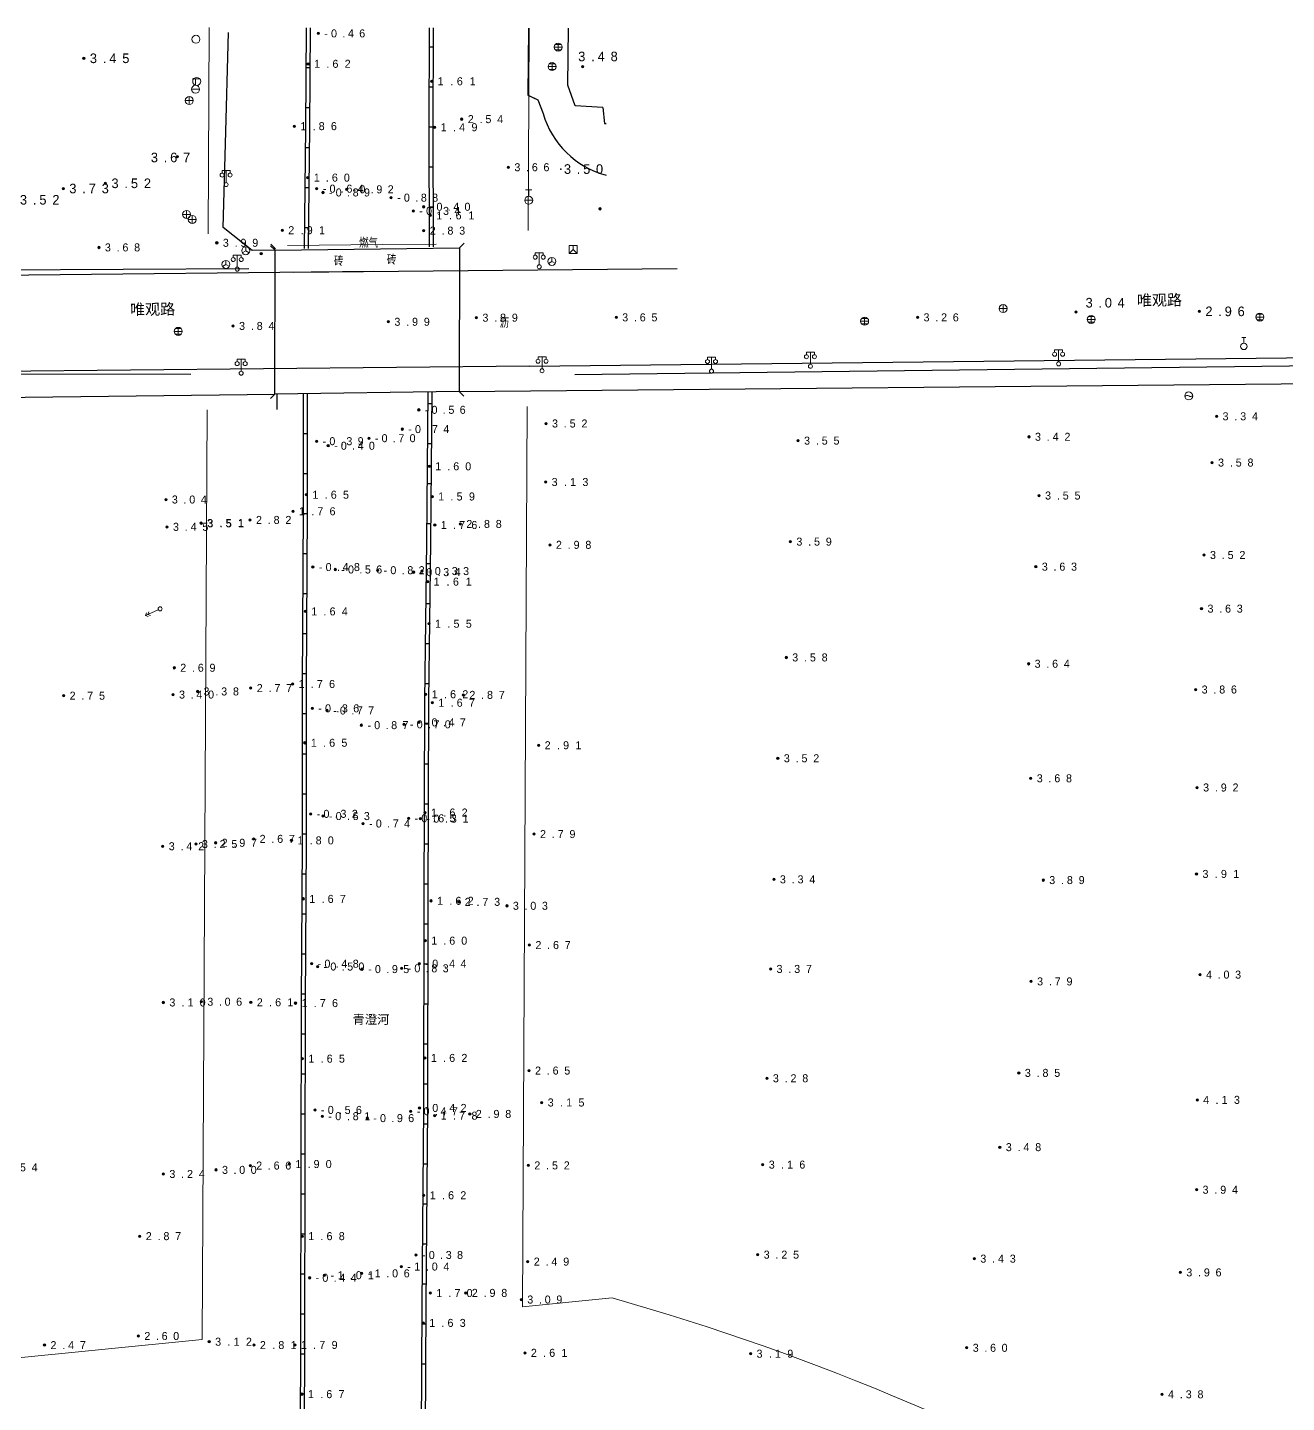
# Model space of a CAD drawing. Header units: metres. Extents: x 342272 to 345188, y 671156 to 672490.
# Drawn here: x 343962.3 to 344119.7, y 672317.5 to 672489.3 of the extents above; entities that cross this region are included whole.
import ezdxf

# ---------------------------------------------------------------- set-up
doc = ezdxf.new("R2010")
doc.units = ezdxf.units.M
doc.header["$LTSCALE"] = 0.5
doc.header["$MEASUREMENT"] = 0
doc.layers.add('00-地形', color=251, linetype='Continuous')
doc.layers.add('00-现状标高', color=2, linetype='Continuous', lineweight=0, plot=False)
doc.layers.add('地块线', color=7, linetype='Continuous', lineweight=0, plot=False)
doc.layers.add('公共设施纪念物', color=8, linetype='Continuous', lineweight=0)
doc.layers.add('通讯及其他管线设施', color=252, linetype='Continuous', lineweight=0)
doc.styles.add('MtXpl__1', font='')
doc.styles.add('中等线体3.5', font='simhei.ttf', dxfattribs={"height": 2.75})
doc.styles.add('正等线体2.0', font='MCS_Chinese1.shx', dxfattribs={"height": 2, "bigfont": 'MCS_Chinese1big.shx'})
doc.styles.add('正等线体2.4', font='MCS_Chinese1.shx', dxfattribs={"height": 2.4, "bigfont": 'MCS_Chinese1big.shx'})
doc.styles.add('细等线体2.5', font='MCS_Chinese1.shx', dxfattribs={"height": 2.5, "bigfont": 'MCS_Chinese1big.shx'})
doc.styles.get('MtXpl__1').set_extended_font_data('SimHei', italic=True)

# ---------------------------------------------------------------- blocks, each defined once
blk = doc.blocks.new('174201')
at = {"layer": '通讯及其他管线设施', "linetype": 'Continuous', "lineweight": 0}
for p, q in [((-1, 0), (1, 0)), ((-0.7, 0.7), (0.7, 0.7)), ((0, -1), (0, 1)), ((-0.7, -0.7), (0.7, -0.7))]:
    blk.add_line(p, q, dxfattribs=at)
blk.add_circle((0, 0), 1, dxfattribs=at)
blk = doc.blocks.new('174601')
at = {"layer": '通讯及其他管线设施', "lineweight": 0}
for q in [(-0.87, -0.5), (0, 1), (0.87, -0.5)]:
    blk.add_line((0, 0), q, dxfattribs=at)
blk.add_circle((0, 0), 1, dxfattribs=at)
blk = doc.blocks.new('155210')
at = {"layer": '公共设施纪念物', "linetype": 'Continuous', "lineweight": 0}
for p, q in [((-1, 2.9), (-1, 3.5)), ((-1, 3.5), (1, 3.5)), ((0, 0.5), (0, 3.5)), ((1, 3.5), (1, 2.9))]:
    blk.add_line(p, q, dxfattribs=at)
for centre in [(-1, 2.4), (0, 0), (1, 2.4)]:
    blk.add_circle(centre, 0.5, dxfattribs=at)
blk = doc.blocks.new('174200')
at = {"layer": '通讯及其他管线设施', "lineweight": 0}
for p, q in [((-1, 0), (1, 0)), ((0, 1), (0, -1))]:
    blk.add_line(p, q, dxfattribs=at)
blk.add_circle((0, 0), 1, dxfattribs=at)
blk = doc.blocks.new('174602')
at = {"layer": '通讯及其他管线设施', "lineweight": 0}
for p, q in [((-1, 1), (-1, -1)), ((1, 1), (-1, 1)), ((-1, -1), (0, 0)), ((0, 0), (0, 1)), ((0, 0), (1, -1)), ((1, -1), (1, 1)), ((-1, -1), (1, -1))]:
    blk.add_line(p, q, dxfattribs=at)
blk = doc.blocks.new('155210_1')
at = {"layer": '公共设施纪念物', "lineweight": 0}
for p, q in [((-1, 2.9), (-1, 3.5)), ((-1, 3.5), (1, 3.5)), ((0, 0.5), (0, 3.5)), ((1, 3.5), (1, 2.9))]:
    blk.add_line(p, q, dxfattribs=at)
for centre in [(-1, 2.4), (0, 0), (1, 2.4)]:
    blk.add_circle(centre, 0.5, dxfattribs=at)
blk = doc.blocks.new('175200')
at = {"layer": '通讯及其他管线设施', "lineweight": 0}
for p, q in [((-1, 0), (1, 0)), ((-0.8, 2.6), (0.8, 2.6)), ((0, 1), (0, 2.6))]:
    blk.add_line(p, q, dxfattribs=at)
blk.add_circle((0, 0), 1, dxfattribs=at)
blk = doc.blocks.new('174900')
at = {"layer": '通讯及其他管线设施', "lineweight": 0}
blk.add_circle((0, 0), 1, dxfattribs=at)
blk = doc.blocks.new('174400')
at = {"layer": '通讯及其他管线设施', "lineweight": 0}
blk.add_circle((0, 0), 1, dxfattribs=at)
for centre, start, end in [((-0.43, -0.55), 52.0967, 144.3058), ((0.43, 0.55), 232.0967, 324.3058)]:
    blk.add_arc(centre, 0.694, start, end, dxfattribs=at)
blk = doc.blocks.new('175300')
at = {"layer": '通讯及其他管线设施', "lineweight": 0}
for p, q in [((-0.5, 2.2), (0.5, 2.2)), ((0, 0.8), (0, 2.2))]:
    blk.add_line(p, q, dxfattribs=at)
blk.add_circle((0, 0), 0.8, dxfattribs=at)
blk = doc.blocks.new('213400_1')
at = {"layer": '00-现状标高', "linetype": 'Continuous', "lineweight": 0}
h = blk.add_hatch(color=256, dxfattribs=at)
edge = h.paths.add_edge_path()
edge.add_arc((0, 0), 0.3, 0, 360)
blk.add_circle((0, 0), 0.3, dxfattribs=at)

msp = doc.modelspace()

# ---------------------------------------------------------------- linework, layer by layer
at = {"layer": '00-地形', "lineweight": -3}
for p, q in [((343997.17, 672489.23), (343997.09, 672476.76)), ((343997.67, 672489.23), (343997.59, 672476.76)), ((344012.53, 672476.55), (344012.57, 672489.21)), ((344013.03, 672476.55), (344013.07, 672489.2)), ((343987.08, 672474.74), (343987.45, 672488.65)), ((344024.95, 672489.18), (344024.88, 672480.81)), ((344029.88, 672482.07), (344029.95, 672489.17)), ((344012.56, 672486.86), (344013.06, 672486.85)), ((343997.64, 672484.23), (343997.14, 672484.23)), ((344012.54, 672481.86), (344013.04, 672481.85)), ((344024.88, 672480.81), (344026.11, 672480.21)), ((344025, 672480.75), (344026.11, 672480.21)), ((344030.78, 672479.46), (344029.88, 672482.07)), ((343997.6, 672479.23), (343997.1, 672479.23)), ((344026.11, 672480.21), (344026.77, 672478.49)), ((344034.26, 672479.26), (344030.78, 672479.46)), ((344034.26, 672479.26), (344034.46, 672477.25)), ((344034.46, 672477.25), (344034.67, 672477.25)), ((343997.09, 672476.76), (343996.91, 672461.65)), ((343997.59, 672476.76), (343997.41, 672461.64)), ((344012.53, 672476.85), (344013.03, 672476.85)), ((344012.56, 672461.85), (344012.53, 672476.55)), ((344013.06, 672461.85), (344013.03, 672476.55)), ((343986.8, 672464.25), (343987.08, 672474.74)), ((343997.56, 672474.23), (343997.06, 672474.23)), ((344012.54, 672471.85), (344013.04, 672471.85)), ((343997.5, 672469.23), (343997, 672469.23)), ((344012.55, 672466.85), (344013.05, 672466.85)), ((343990.41, 672461.4), (343986.8, 672464.25)), ((343997.44, 672464.23), (343996.94, 672464.23)), ((343993.29, 672461.42), (343992.72, 672461.98)), ((343993.33, 672461.61), (343992.75, 672462.17)), ((343993.29, 672461.42), (344016.33, 672461.73)), ((344016.33, 672461.73), (344016.3, 672443.77)), ((344016.33, 672461.73), (344016.89, 672462.31)), ((343993.29, 672461.42), (343990.41, 672461.4)), ((343993.26, 672443.46), (343993.29, 672461.42)), ((344005.61, 672458.75), (343936.16, 672458.05)), ((343938.31, 672458.89), (343989.98, 672459.13)), ((344043.54, 672459.11), (343995.61, 672458.65)), ((344025.07, 672446.92), (344178.57, 672448.66)), ((344025.07, 672446.92), (343831.15, 672445.01)), ((344030.73, 672445.88), (344179.94, 672447.72)), ((343942.49, 672446), (343982.73, 672445.93)), ((344016.3, 672443.77), (344180.11, 672445.28)), ((343909.62, 672442.42), (343993.26, 672443.46)), ((343993.26, 672443.46), (343992.7, 672442.88)), ((344016.3, 672443.77), (343993.26, 672443.46)), ((343993.49, 672443.44), (343993.48, 672441.52)), ((343996.8, 672443.48), (343996.79, 672428.98)), ((343997.3, 672443.48), (343997.29, 672428.98)), ((344012.23, 672425), (344012.41, 672443.69)), ((344012.73, 672424.99), (344012.91, 672443.68)), ((344016.3, 672443.77), (344016.87, 672443.21)), ((344012.4, 672442.27), (344012.9, 672442.27)), ((343997.3, 672438.48), (343996.8, 672438.48)), ((344012.35, 672437.27), (344012.85, 672437.27)), ((343997.29, 672433.48), (343996.79, 672433.48)), ((344012.3, 672432.27), (344012.8, 672432.27)), ((343996.79, 672428.98), (343996.67, 672407.06)), ((343997.29, 672428.48), (343996.79, 672428.48)), ((343997.29, 672428.98), (343997.17, 672407.06)), ((344012.25, 672427.27), (344012.75, 672427.27)), ((344011.99, 672405.18), (344012.23, 672425)), ((344012.49, 672405.18), (344012.73, 672424.99)), ((343997.26, 672423.48), (343996.76, 672423.48)), ((344012.2, 672422.27), (344012.7, 672422.27)), ((343997.24, 672418.48), (343996.74, 672418.48)), ((344012.14, 672417.27), (344012.64, 672417.27)), ((343997.21, 672413.48), (343996.71, 672413.48)), ((344012.08, 672412.27), (344012.58, 672412.27)), ((343997.18, 672408.48), (343996.68, 672408.48)), ((343996.67, 672407.06), (343996.67, 672387.4)), ((343997.17, 672407.06), (343997.17, 672387.4)), ((344012.02, 672407.27), (344012.52, 672407.27)), ((344011.91, 672379.94), (344011.99, 672405.18)), ((344012.41, 672379.94), (344012.49, 672405.18)), ((343997.17, 672403.48), (343996.67, 672403.48)), ((344011.98, 672402.27), (344012.48, 672402.27)), ((343997.17, 672398.48), (343996.67, 672398.48)), ((344011.97, 672397.27), (344012.47, 672397.27)), ((343997.17, 672393.48), (343996.67, 672393.48)), ((344011.95, 672392.27), (344012.45, 672392.27)), ((343997.17, 672388.48), (343996.67, 672388.48)), ((343996.67, 672387.4), (343996.53, 672367.44)), ((343997.17, 672387.4), (343997.03, 672367.44)), ((344011.93, 672387.27), (344012.43, 672387.27)), ((343997.14, 672383.48), (343996.64, 672383.48)), ((344011.92, 672382.27), (344012.42, 672382.27)), ((344011.86, 672354.22), (344011.91, 672379.94)), ((344012.36, 672354.22), (344012.41, 672379.94)), ((343997.11, 672378.48), (343996.61, 672378.48)), ((344011.91, 672377.27), (344012.41, 672377.27)), ((343997.07, 672373.48), (343996.57, 672373.48)), ((344011.9, 672372.27), (344012.4, 672372.27)), ((343996.53, 672367.44), (343996.49, 672347.17)), ((343997.04, 672368.48), (343996.54, 672368.48)), ((343997.03, 672367.44), (343996.99, 672347.17)), ((344011.89, 672367.27), (344012.39, 672367.27)), ((343997.02, 672363.48), (343996.52, 672363.48)), ((344011.88, 672362.27), (344012.38, 672362.27)), ((343997.01, 672358.48), (343996.51, 672358.48)), ((344011.87, 672357.27), (344012.37, 672357.27)), ((343997, 672353.48), (343996.5, 672353.48)), ((344011.66, 672329.63), (344011.86, 672354.22)), ((344012.16, 672329.63), (344012.36, 672354.22)), ((344011.85, 672352.27), (344012.35, 672352.27)), ((343996.99, 672348.48), (343996.49, 672348.48)), ((343996.49, 672347.17), (343996.47, 672325.13)), ((343996.99, 672347.17), (343996.97, 672325.13)), ((344011.81, 672347.27), (344012.31, 672347.27)), ((343996.99, 672343.48), (343996.49, 672343.48)), ((344011.77, 672342.27), (344012.27, 672342.27)), ((343996.98, 672338.48), (343996.48, 672338.48)), ((344011.73, 672337.27), (344012.23, 672337.27)), ((343996.98, 672333.48), (343996.48, 672333.48)), ((344011.69, 672332.27), (344012.19, 672332.27)), ((344011.52, 672304.26), (344011.66, 672329.63)), ((344012.02, 672304.26), (344012.16, 672329.63)), ((343996.97, 672328.48), (343996.47, 672328.48)), ((344011.65, 672327.27), (344012.15, 672327.27)), ((343996.47, 672325.13), (343996.38, 672303.6)), ((343996.97, 672325.13), (343996.88, 672303.6)), ((343996.96, 672323.48), (343996.46, 672323.48)), ((344011.62, 672322.27), (344012.12, 672322.27)), ((343996.94, 672318.48), (343996.44, 672318.48))]:
    msp.add_line(p, q, dxfattribs=at)
msp.add_arc((344037.62, 672481.72), 11.32, 196.558, 254.8102, dxfattribs=at)
msp.add_point((344029, 672471.56), dxfattribs=at)
at = {"layer": '地块线', "lineweight": 0}
for p, q in [((343984.9, 672463.48), (343985.04, 672489.26)), ((344024.91, 672463.91), (344025.04, 672489.18)), ((343984.17, 672325.34), (343984.79, 672441.47)), ((344024.19, 672329.39), (344024.79, 672441.91)), ((344035.41, 672330.52), (344024.19, 672329.39)), ((343984.17, 672325.34), (343925.56, 672319.42))]:
    msp.add_line(p, q, dxfattribs=at)
msp.add_arc((343950.3, 672030.25), 312.1, 59.6297, 74.174, dxfattribs=at)
at = {"layer": '通讯及其他管线设施', "lineweight": 0}
for p, q in [((344024.58, 672468.98), (344024.94, 672468.97)), ((344024.94, 672468.97), (344025.38, 672468.97)), ((344024.98, 672468.17), (344024.98, 672468.97)), ((344024.48, 672467.68), (344024.93, 672467.67)), ((344024.93, 672467.67), (344025.48, 672467.67)), ((343978.68, 672416.51), (343977.08, 672415.8)), ((343977.08, 672415.8), (343977.21, 672416.13)), ((343977.41, 672415.67), (343977.08, 672415.8)), ((343977.36, 672415.92), (343977.49, 672416.25)), ((343977.7, 672415.8), (343977.36, 672415.92))]:
    msp.add_line(p, q, dxfattribs=at)
for points in [[(343994.82, 672462.03), (344006.7, 672462.14)], [(344006.7, 672462.14), (344013.43, 672462.2)]]:
    msp.add_lwpolyline(points, dxfattribs=at)
for centre, radius in [((344024.98, 672467.67), 0.5), ((343978.91, 672416.62), 0.25)]:
    msp.add_circle(centre, radius, dxfattribs=at)

# ---------------------------------------------------------------- block references
at = {"layer": '00-现状标高', "lineweight": 0, "xscale": 0.5, "yscale": 0.5, "zscale": 0.5}
for p in [(343998.68, 672488.52), (343969.38, 672485.4), (343997.41, 672484.71), (344031.72, 672484.35), (344012.84, 672482.53), (344016.61, 672477.8), (343995.69, 672476.92), (344013.23, 672476.79), (343981.05, 672473.1), (343997.37, 672470.49), (344022.44, 672471.79), (343966.81, 672469.13), (343972.08, 672469.78), (343998.49, 672469.11), (343999.26, 672468.64), (344002.22, 672469.03), (344007.78, 672467.99), (344011.86, 672466.85), (344010.55, 672466.33), (344012.68, 672465.77), (344033.89, 672466.6), (343994.18, 672463.92), (344011.86, 672463.87), (343971.26, 672461.77), (343986, 672462.35), (343991.54, 672461), (344018.44, 672452.99), (344035.91, 672453.03), (344073.57, 672453.03), (344093.36, 672453.71), (344108.79, 672453.78), (343988.03, 672451.96), (344007.44, 672452.49), (344011.24, 672441.48), (344027.14, 672439.77), (344110.94, 672440.67), (343998.47, 672437.56), (344005, 672437.93), (344009.17, 672439.07), (344058.64, 672437.63), (344087.5, 672438.11), (343999.91, 672436.99), (344012.54, 672434.42), (344110.38, 672434.89), (344027.09, 672432.46), (343997.2, 672430.87), (344012.91, 672430.65), (344088.76, 672430.77), (343979.63, 672430.27), (343984.03, 672427.35), (343984.07, 672427.3), (343990.14, 672427.72), (343995.52, 672428.8), (344016.43, 672427.23), (343979.77, 672426.86), (344013.24, 672427.09), (344027.63, 672424.61), (344057.68, 672425.01), (344109.37, 672423.34), (343998, 672421.83), (344000.8, 672421.53), (344006.09, 672421.44), (344010.58, 672421.2), (344011.64, 672421.34), (344088.35, 672421.88), (344012.35, 672420.01), (343997.05, 672416.29), (344109.06, 672416.64), (344012.52, 672414.75), (344057.16, 672410.54), (343980.68, 672409.25), (344087.45, 672409.75), (343990.24, 672406.72), (343995.46, 672407.22), (343966.85, 672405.76), (343980.53, 672405.9), (343983.59, 672406.29), (344012.11, 672405.94), (344012.94, 672404.88), (344016.81, 672405.86), (344108.33, 672406.53), (343997.93, 672404.19), (343999.78, 672403.92), (344004.07, 672402.08), (344009.39, 672402.18), (344011.24, 672402.43), (343997, 672399.88), (344026.22, 672399.57), (344056.11, 672397.94), (344087.72, 672395.44), (344108.51, 672394.29), (344012.03, 672391.16), (343997.73, 672391), (343999.26, 672390.72), (344004.27, 672389.79), (344009.96, 672390.44), (344011.44, 672390.4), (343990.6, 672387.87), (343995.33, 672387.68), (344025.64, 672388.47), (343979.24, 672386.95), (343983.39, 672387.22), (343985.85, 672387.38), (344055.62, 672382.81), (344089.28, 672382.72), (344108.43, 672383.49), (343996.81, 672380.38), (344012.78, 672380.13), (344016.23, 672380), (344022.25, 672379.51), (344012.04, 672375.15), (344025.07, 672374.6), (343997.85, 672372.28), (344011.32, 672372.28), (343998.6, 672371.92), (344004.16, 672371.6), (344009.09, 672371.7), (344055.2, 672371.62), (344108.88, 672370.91), (344087.76, 672370.06), (343979.32, 672367.43), (343984.06, 672367.52), (343990.25, 672367.45), (343995.83, 672367.35), (343996.69, 672360.42), (344012, 672360.5), (344025.02, 672358.93), (344086.23, 672358.63), (344054.74, 672357.96), (344108.52, 672355.26), (343998.27, 672354), (344010.24, 672353.84), (344011.33, 672354.25), (344017.62, 672353.5), (344026.6, 672354.93), (343999.17, 672353.22), (344004.8, 672352.98), (344013.23, 672353.28), (344083.85, 672349.35), (343985.9, 672346.52), (343990.17, 672347.05), (343995.07, 672347.24), (344024.93, 672347.07), (344054.23, 672347.17), (343979.32, 672346), (344011.86, 672343.34), (344108.44, 672344.03), (343976.37, 672338.23), (343996.67, 672338.23), (344009.05, 672334.43), (344010.89, 672335.88), (344024.86, 672335.05), (344053.59, 672335.92), (344080.67, 672335.43), (343997.59, 672333.03), (343999.45, 672333.35), (344004.11, 672333.58), (344106.41, 672333.7), (344012.68, 672331.12), (344017.12, 672331.14), (344024.05, 672330.31), (344011.79, 672327.39), (343964.46, 672324.62), (343976.19, 672325.75), (343985.04, 672325.04), (343990.63, 672324.62), (343995.75, 672324.64), (344079.72, 672324.29), (344024.5, 672323.65), (344052.7, 672323.54), (343996.64, 672318.49), (344104.13, 672318.47)]:
    msp.add_blockref('213400_1', p, dxfattribs=at)
at = {"layer": '公共设施纪念物', "lineweight": 0, "xscale": 0.5, "yscale": 0.5, "zscale": 0.5}
for name, p in [('155210_1', (343987.16, 672469.62)), ('155210', (343988.55, 672459.06)), ('155210', (344026.29, 672459.36)), ('155210', (344026.64, 672446.36)), ('155210', (344047.82, 672446.32)), ('155210', (344060.19, 672446.92)), ('155210', (344091.2, 672447.23)), ('155210', (343989.04, 672446.06))]:
    msp.add_blockref(name, p, dxfattribs=at)
at = {"layer": '通讯及其他管线设施', "lineweight": 0, "xscale": 0.5, "yscale": 0.5, "zscale": 0.5}
for name, p in [('174900', (343983.39, 672487.78)), ('174201', (344028.66, 672486.8)), ('174201', (344027.9, 672484.37)), ('175200', (343983.34, 672481.54)), ('174900', (343983.48, 672482.52)), ('174200', (343982.56, 672480.13)), ('174200', (343982.22, 672465.9)), ('174200', (343982.93, 672465.27)), ('174601', (343989.61, 672461.36)), ('174602', (344030.54, 672461.53)), ('174601', (343987.14, 672459.65)), ('174601', (344027.87, 672460.03)), ('174200', (344084.27, 672454.14)), ('174201', (344095.27, 672452.78)), ('174201', (344116.35, 672453.08)), ('174201', (343981.18, 672451.29)), ('174201', (344066.96, 672452.56)), ('175300', (344114.35, 672449.41)), ('174400', (344107.46, 672443.22))]:
    msp.add_blockref(name, p, dxfattribs=at)

# ---------------------------------------------------------------- texts
at = {"layer": '00-地形', "lineweight": -3, "style": '细等线体2.5'}
for s, p in [('燃气', (344003.78, 672461.74)), ('砖', (344000.63, 672459.45)), ('砖', (344007.25, 672459.62)), ('沥', (344021.33, 672451.72))]:
    msp.add_text(s, height=1.25, dxfattribs=at).set_placement(p)
at = {"layer": '00-地形', "lineweight": -3, "style": '中等线体3.5'}
for p in [(343975.17, 672453.33), (344101, 672454.47)]:
    msp.add_text('唯观路', height=1.375, rotation=0.73, dxfattribs=at).set_placement(p)
at = {"layer": '00-地形', "lineweight": -3, "style": 'MtXpl__1', "oblique": 345}
msp.add_text('青澄河', height=1.125, rotation=359.8, dxfattribs=at).set_placement((344002.96, 672364.77))
at = {"layer": '00-现状标高', "lineweight": 0, "attachment_point": 4, "line_spacing_factor": 0.722892}
for s, insert, char_height, style in [('\\T1.893;-0.46', (343999.43, 672488.51), 1, '正等线体2.0'), ('\\T1.816;3.45', (343970.13, 672485.4), 1.2, '正等线体2.4'), ('\\T1.816;3.48', (344031.16, 672485.63), 1.2, '正等线体2.4'), ('\\T2.053;1.62', (343998.16, 672484.71), 1, '正等线体2.0'), ('\\T2.157;1.61', (344013.59, 672482.53), 1, '正等线体2.0'), ('\\T2.053;1.86', (343996.44, 672476.92), 1, '正等线体2.0'), ('\\T2.069;1.49', (344013.98, 672476.79), 1, '正等线体2.0'), ('\\T1.979;2.54', (344017.36, 672477.8), 1, '正等线体2.0'), ('\\T1.805;3.67', (343977.75, 672473.01), 1.2, '正等线体2.4'), ('\\T1.952;3.66', (344023.19, 672471.79), 1, '正等线体2.0'), ('\\T1.816;3.52', (343972.83, 672469.78), 1.2, '正等线体2.4'), ('\\T2.022;1.60', (343998.12, 672470.49), 1, '正等线体2.0'), ('\\T1.816;3.73', (343967.56, 672469.13), 1.2, '正等线体2.4'), ('\\T1.893;-0.64', (343999.24, 672469.11), 1, '正等线体2.0'), ('\\T1.902;-0.89', (344000.01, 672468.64), 1, '正等线体2.0'), ('\\T1.902;-0.92', (344002.97, 672469.03), 1, '正等线体2.0'), ('\\T1.816;3.52', (343961.39, 672467.72), 1.2, '正等线体2.4'), ('\\T1.902;-0.88', (344008.53, 672467.99), 1, '正等线体2.0'), ('\\T1.884;-0.40', (344012.61, 672466.85), 1, '正等线体2.0'), ('\\T1.902;-0.34', (344011.3, 672466.33), 1, '正等线体2.0'), ('\\T2.157;1.61', (344013.43, 672465.77), 1, '正等线体2.0'), ('\\T2.069;2.91', (343994.93, 672463.92), 1, '正等线体2.0'), ('\\T1.979;2.83', (344012.61, 672463.87), 1, '正等线体2.0'), ('\\T1.966;3.68', (343972.01, 672461.77), 1, '正等线体2.0'), ('\\T1.979;3.99', (343986.75, 672462.35), 1, '正等线体2.0'), ('\\T1.794;3.04', (344094.57, 672454.86), 1.2, '正等线体2.4'), ('\\T1.979;3.89', (344019.19, 672452.99), 1, '正等线体2.0'), ('\\T1.966;3.65', (344036.66, 672453.03), 1, '正等线体2.0'), ('\\T1.966;3.26', (344074.32, 672453.03), 1, '正等线体2.0'), ('\\T1.805;2.96', (344109.54, 672453.78), 1.2, '正等线体2.4'), ('\\T1.979;3.84', (343988.78, 672451.96), 1, '正等线体2.0'), ('\\T1.979;3.99', (344008.19, 672452.48), 1, '正等线体2.0'), ('\\T1.893;-0.56', (344011.99, 672441.48), 1, '正等线体2.0'), ('\\T1.979;3.34', (344111.69, 672440.67), 1, '正等线体2.0'), ('\\T1.902;-0.74', (344009.92, 672439.07), 1, '正等线体2.0'), ('\\T1.979;3.52', (344027.89, 672439.77), 1, '正等线体2.0'), ('\\T1.902;-0.39', (343999.22, 672437.56), 1, '正等线体2.0'), ('\\T1.884;-0.70', (344005.75, 672437.93), 1, '正等线体2.0'), ('\\T1.979;3.55', (344059.39, 672437.63), 1, '正等线体2.0'), ('\\T1.979;3.42', (344088.25, 672438.11), 1, '正等线体2.0'), ('\\T1.884;-0.40', (344000.66, 672436.99), 1, '正等线体2.0'), ('\\T2.022;1.60', (344013.29, 672434.42), 1, '正等线体2.0'), ('\\T1.979;3.58', (344111.13, 672434.89), 1, '正等线体2.0'), ('\\T2.069;3.13', (344027.84, 672432.46), 1, '正等线体2.0'), ('\\T1.952;3.04', (343980.38, 672430.27), 1, '正等线体2.0'), ('\\T2.053;1.65', (343997.95, 672430.87), 1, '正等线体2.0'), ('\\T2.069;1.59', (344013.66, 672430.65), 1, '正等线体2.0'), ('\\T1.979;3.55', (344089.51, 672430.77), 1, '正等线体2.0'), ('\\T2.053;1.76', (343996.27, 672428.8), 1, '正等线体2.0'), ('\\T1.979;3.45', (343980.52, 672426.86), 1, '正等线体2.0'), ('\\T2.069;3.51', (343984.78, 672427.34), 1, '正等线体2.0'), ('\\T2.069;3.51', (343984.82, 672427.29), 1, '正等线体2.0'), ('\\T1.979;2.82', (343990.89, 672427.72), 1, '正等线体2.0'), ('\\T2.053;1.76', (344013.99, 672427.09), 1, '正等线体2.0'), ('\\T1.979;2.88', (344017.18, 672427.22), 1, '正等线体2.0'), ('\\T1.979;2.98', (344028.38, 672424.61), 1, '正等线体2.0'), ('\\T1.979;3.59', (344058.43, 672425.01), 1, '正等线体2.0'), ('\\T1.902;-0.48', (343998.75, 672421.83), 1, '正等线体2.0'), ('\\T1.966;3.63', (344089.1, 672421.88), 1, '正等线体2.0'), ('\\T1.979;3.52', (344110.12, 672423.34), 1, '正等线体2.0'), ('\\T1.893;-0.56', (344001.55, 672421.53), 1, '正等线体2.0'), ('\\T1.902;-0.82', (344006.84, 672421.44), 1, '正等线体2.0'), ('\\T1.902;-0.34', (344011.33, 672421.2), 1, '正等线体2.0'), ('\\T1.902;-0.33', (344012.39, 672421.33), 1, '正等线体2.0'), ('\\T2.157;1.61', (344013.1, 672420.01), 1, '正等线体2.0'), ('\\T1.966;3.63', (344109.81, 672416.64), 1, '正等线体2.0'), ('\\T2.053;1.64', (343997.8, 672416.29), 1, '正等线体2.0'), ('\\T2.069;1.55', (344013.27, 672414.75), 1, '正等线体2.0'), ('\\T1.979;3.58', (344057.91, 672410.54), 1, '正等线体2.0'), ('\\T1.966;3.64', (344088.2, 672409.75), 1, '正等线体2.0'), ('\\T1.966;2.69', (343981.43, 672409.25), 1, '正等线体2.0'), ('\\T1.979;3.38', (343984.34, 672406.29), 1, '正等线体2.0'), ('\\T1.979;2.77', (343990.99, 672406.72), 1, '正等线体2.0'), ('\\T2.053;1.76', (343996.21, 672407.22), 1, '正等线体2.0'), ('\\T1.966;3.86', (344109.08, 672406.53), 1, '正等线体2.0'), ('\\T1.979;2.75', (343967.6, 672405.76), 1, '正等线体2.0'), ('\\T1.952;3.40', (343981.28, 672405.9), 1, '正等线体2.0'), ('\\T2.053;1.62', (344012.86, 672405.94), 1, '正等线体2.0'), ('\\T2.053;1.67', (344013.69, 672404.88), 1, '正等线体2.0'), ('\\T1.979;2.87', (344017.56, 672405.86), 1, '正等线体2.0'), ('\\T1.893;-0.36', (343998.68, 672404.18), 1, '正等线体2.0'), ('\\T1.902;-0.77', (344000.53, 672403.91), 1, '正等线体2.0'), ('\\T1.902;-0.87', (344004.82, 672402.08), 1, '正等线体2.0'), ('\\T1.884;-0.70', (344010.14, 672402.18), 1, '正等线体2.0'), ('\\T1.902;-0.47', (344011.99, 672402.43), 1, '正等线体2.0'), ('\\T2.053;1.65', (343997.75, 672399.88), 1, '正等线体2.0'), ('\\T2.069;2.91', (344026.97, 672399.57), 1, '正等线体2.0'), ('\\T1.979;3.52', (344056.86, 672397.94), 1, '正等线体2.0'), ('\\T1.966;3.68', (344088.47, 672395.44), 1, '正等线体2.0'), ('\\T1.979;3.92', (344109.26, 672394.29), 1, '正等线体2.0'), ('\\T1.902;-0.32', (343998.48, 672391), 1, '正等线体2.0'), ('\\T2.053;1.62', (344012.78, 672391.16), 1, '正等线体2.0'), ('\\T1.893;-0.63', (344000.01, 672390.72), 1, '正等线体2.0'), ('\\T1.902;-0.74', (344005.02, 672389.79), 1, '正等线体2.0'), ('\\T1.893;-0.65', (344010.71, 672390.44), 1, '正等线体2.0'), ('\\T1.962;-0.31', (344012.19, 672390.4), 1, '正等线体2.0'), ('\\T1.979;2.97', (343986.6, 672387.38), 1, '正等线体2.0'), ('\\T1.966;2.67', (343991.35, 672387.87), 1, '正等线体2.0'), ('\\T2.037;1.80', (343996.08, 672387.68), 1, '正等线体2.0'), ('\\T1.979;2.79', (344026.39, 672388.47), 1, '正等线体2.0'), ('\\T1.979;3.42', (343979.99, 672386.95), 1, '正等线体2.0'), ('\\T1.979;3.25', (343984.14, 672387.22), 1, '正等线体2.0'), ('\\T1.979;3.34', (344056.37, 672382.81), 1, '正等线体2.0'), ('\\T1.979;3.89', (344090.03, 672382.72), 1, '正等线体2.0'), ('\\T2.069;3.91', (344109.18, 672383.49), 1, '正等线体2.0'), ('\\T2.053;1.67', (343997.56, 672380.37), 1, '正等线体2.0'), ('\\T2.053;1.62', (344013.53, 672380.13), 1, '正等线体2.0'), ('\\T1.979;2.73', (344016.98, 672380), 1, '正等线体2.0'), ('\\T1.952;3.03', (344023, 672379.51), 1, '正等线体2.0'), ('\\T2.022;1.60', (344012.79, 672375.15), 1, '正等线体2.0'), ('\\T1.966;2.67', (344025.82, 672374.6), 1, '正等线体2.0'), ('\\T1.902;-0.48', (343998.6, 672372.27), 1, '正等线体2.0'), ('\\T1.884;-0.50', (343999.35, 672371.92), 1, '正等线体2.0'), ('\\T1.902;-0.44', (344012.07, 672372.28), 1, '正等线体2.0'), ('\\T1.902;-0.95', (344004.91, 672371.6), 1, '正等线体2.0'), ('\\T1.902;-0.83', (344009.84, 672371.7), 1, '正等线体2.0'), ('\\T1.979;3.37', (344055.95, 672371.62), 1, '正等线体2.0'), ('\\T1.952;4.03', (344109.63, 672370.91), 1, '正等线体2.0'), ('\\T1.979;3.79', (344088.51, 672370.06), 1, '正等线体2.0'), ('\\T2.037;3.10', (343980.07, 672367.43), 1, '正等线体2.0'), ('\\T1.940;3.06', (343984.81, 672367.52), 1, '正等线体2.0'), ('\\T2.053;2.61', (343991, 672367.45), 1, '正等线体2.0'), ('\\T2.053;1.76', (343996.58, 672367.35), 1, '正等线体2.0'), ('\\T2.053;1.65', (343997.44, 672360.41), 1, '正等线体2.0'), ('\\T2.053;1.62', (344012.75, 672360.5), 1, '正等线体2.0'), ('\\T1.966;2.65', (344025.77, 672358.92), 1, '正等线体2.0'), ('\\T1.979;3.85', (344086.98, 672358.63), 1, '正等线体2.0'), ('\\T1.979;3.28', (344055.49, 672357.96), 1, '正等线体2.0'), ('\\T2.069;3.15', (344027.35, 672354.93), 1, '正等线体2.0'), ('\\T2.069;4.13', (344109.27, 672355.26), 1, '正等线体2.0'), ('\\T1.893;-0.56', (343999.02, 672354), 1, '正等线体2.0'), ('\\T1.962;-0.81', (343999.92, 672353.22), 1, '正等线体2.0'), ('\\T1.893;-0.96', (344005.55, 672352.98), 1, '正等线体2.0'), ('\\T1.902;-0.47', (344010.99, 672353.84), 1, '正等线体2.0'), ('\\T1.902;-0.42', (344012.08, 672354.25), 1, '正等线体2.0'), ('\\T2.069;1.78', (344013.98, 672353.28), 1, '正等线体2.0'), ('\\T1.979;2.98', (344018.37, 672353.5), 1, '正等线体2.0'), ('\\T1.979;3.48', (344084.6, 672349.35), 1, '正等线体2.0'), ('\\T1.979;2.54', (343959.18, 672346.83), 1, '正等线体2.0'), ('\\T1.927;3.00', (343986.65, 672346.51), 1, '正等线体2.0'), ('\\T1.952;2.66', (343990.92, 672347.05), 1, '正等线体2.0'), ('\\T2.037;1.90', (343995.82, 672347.24), 1, '正等线体2.0'), ('\\T1.979;2.52', (344025.68, 672347.07), 1, '正等线体2.0'), ('\\T2.053;3.16', (344054.98, 672347.17), 1, '正等线体2.0'), ('\\T1.979;3.24', (343980.07, 672346), 1, '正等线体2.0'), ('\\T2.053;1.62', (344012.61, 672343.34), 1, '正等线体2.0'), ('\\T1.979;3.94', (344109.19, 672344.03), 1, '正等线体2.0'), ('\\T1.979;2.87', (343977.12, 672338.23), 1, '正等线体2.0'), ('\\T2.053;1.68', (343997.42, 672338.23), 1, '正等线体2.0'), ('\\T1.902;-0.38', (344011.64, 672335.88), 1, '正等线体2.0'), ('\\T1.979;3.25', (344054.34, 672335.92), 1, '正等线体2.0'), ('\\T1.962;-1.04', (344009.8, 672334.43), 1, '正等线体2.0'), ('\\T1.979;2.49', (344025.61, 672335.05), 1, '正等线体2.0'), ('\\T1.979;3.43', (344081.42, 672335.42), 1, '正等线体2.0'), ('\\T1.902;-0.44', (343998.34, 672333.03), 1, '正等线体2.0'), ('\\T2.029;-1.01', (344000.2, 672333.35), 1, '正等线体2.0'), ('\\T1.951;-1.06', (344004.86, 672333.58), 1, '正等线体2.0'), ('\\T1.966;3.96', (344107.16, 672333.7), 1, '正等线体2.0'), ('\\T2.037;1.70', (344013.43, 672331.12), 1, '正等线体2.0'), ('\\T1.979;2.98', (344017.87, 672331.14), 1, '正等线体2.0'), ('\\T1.952;3.09', (344024.8, 672330.31), 1, '正等线体2.0'), ('\\T2.053;1.63', (344012.54, 672327.39), 1, '正等线体2.0'), ('\\T1.940;2.60', (343976.94, 672325.75), 1, '正等线体2.0'), ('\\T1.979;2.47', (343965.21, 672324.62), 1, '正等线体2.0'), ('\\T2.069;3.12', (343985.79, 672325.04), 1, '正等线体2.0'), ('\\T2.069;2.81', (343991.38, 672324.62), 1, '正等线体2.0'), ('\\T2.069;1.79', (343996.5, 672324.64), 1, '正等线体2.0'), ('\\T1.940;3.60', (344080.47, 672324.28), 1, '正等线体2.0'), ('\\T2.053;2.61', (344025.25, 672323.65), 1, '正等线体2.0'), ('\\T2.069;3.19', (344053.45, 672323.54), 1, '正等线体2.0'), ('\\T2.053;1.67', (343997.39, 672318.49), 1, '正等线体2.0'), ('\\T1.979;4.38', (344104.88, 672318.47), 1, '正等线体2.0')]:
    msp.add_mtext(s, dxfattribs=dict(at, insert=insert, char_height=char_height, style=style))
at = {"layer": '00-现状标高', "insert": (344029.38, 672471.56), "char_height": 1.2, "attachment_point": 4, "line_spacing_factor": 0.722892, "style": '正等线体2.4'}
msp.add_mtext('\\T1.794;3.50', dxfattribs=at)

doc.saveas('drawing.dxf')
